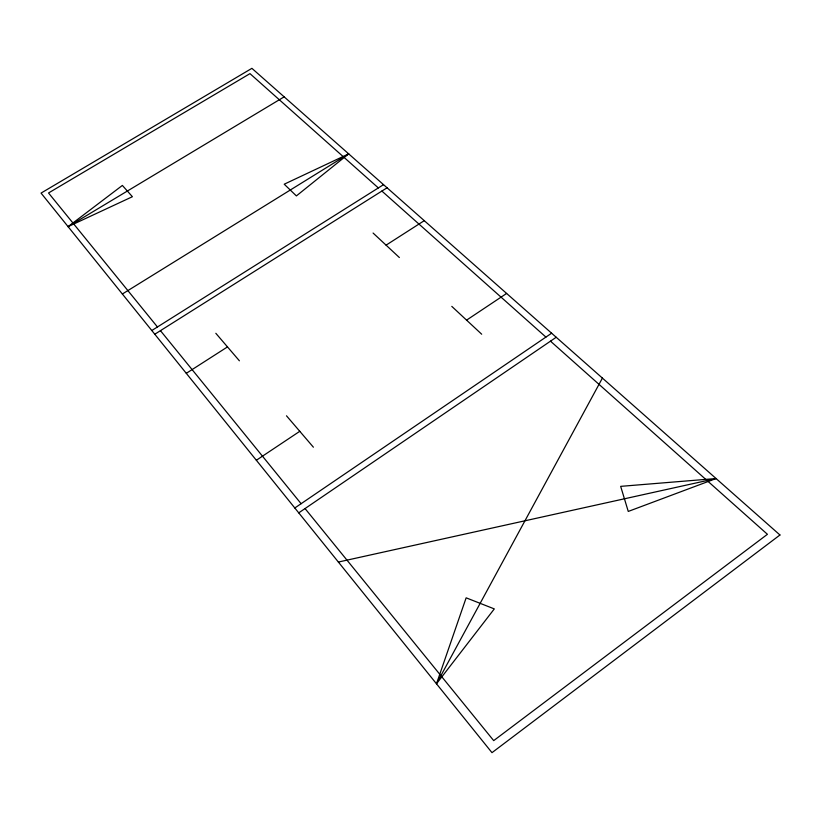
<?xml version="1.0" encoding="UTF-8"?>
<svg xmlns="http://www.w3.org/2000/svg" width="821" height="821" viewBox="0 0 821 821"><rect width="100%" height="100%" fill="white"/><g stroke="black" fill="none" stroke-linecap="round" stroke-linejoin="round"><path stroke-width="1.23" d="M436.485 683.79L466.143 597.832L494.304 608.905L436.485 683.79L602.409 378.091M348.679 153.866L296.391 195.911L284.22 184.202L348.679 153.866L122.37 294M68.092 226.647L122.38 185.433L132.397 196.712L68.092 226.647L284.169 96.847M298.741 512.858L556.207 337.267M294.811 507.983L551.62 333.213M256.347 460.263L299.778 431.312M466.574 320.139L506.619 293.446M186.295 373.319L227.489 346.903M386.086 245.151L424.262 220.664M151.803 330.524L383.53 184.663M154.789 334.229L387.071 187.793M716.076 478.54L628.26 511.432L620.666 486.36L716.076 478.54L338.375 562.046M378.348 187.927L249.974 73.633L48.531 192.976L157.447 326.963M381.878 191.057L545.914 337.092M550.491 341.167L767.44 534.297L493.698 740.624L305.053 508.558M373.083 233.041L399.375 257.537M451.796 306.377L481.691 334.219M215.831 333.295L239.404 360.809M286.488 415.795L313.396 447.199M160.454 330.668L301.112 503.704M779.95 534.994L491.984 752.662L41.05 193.089L251.903 68.338L779.95 534.994"/></g></svg>
